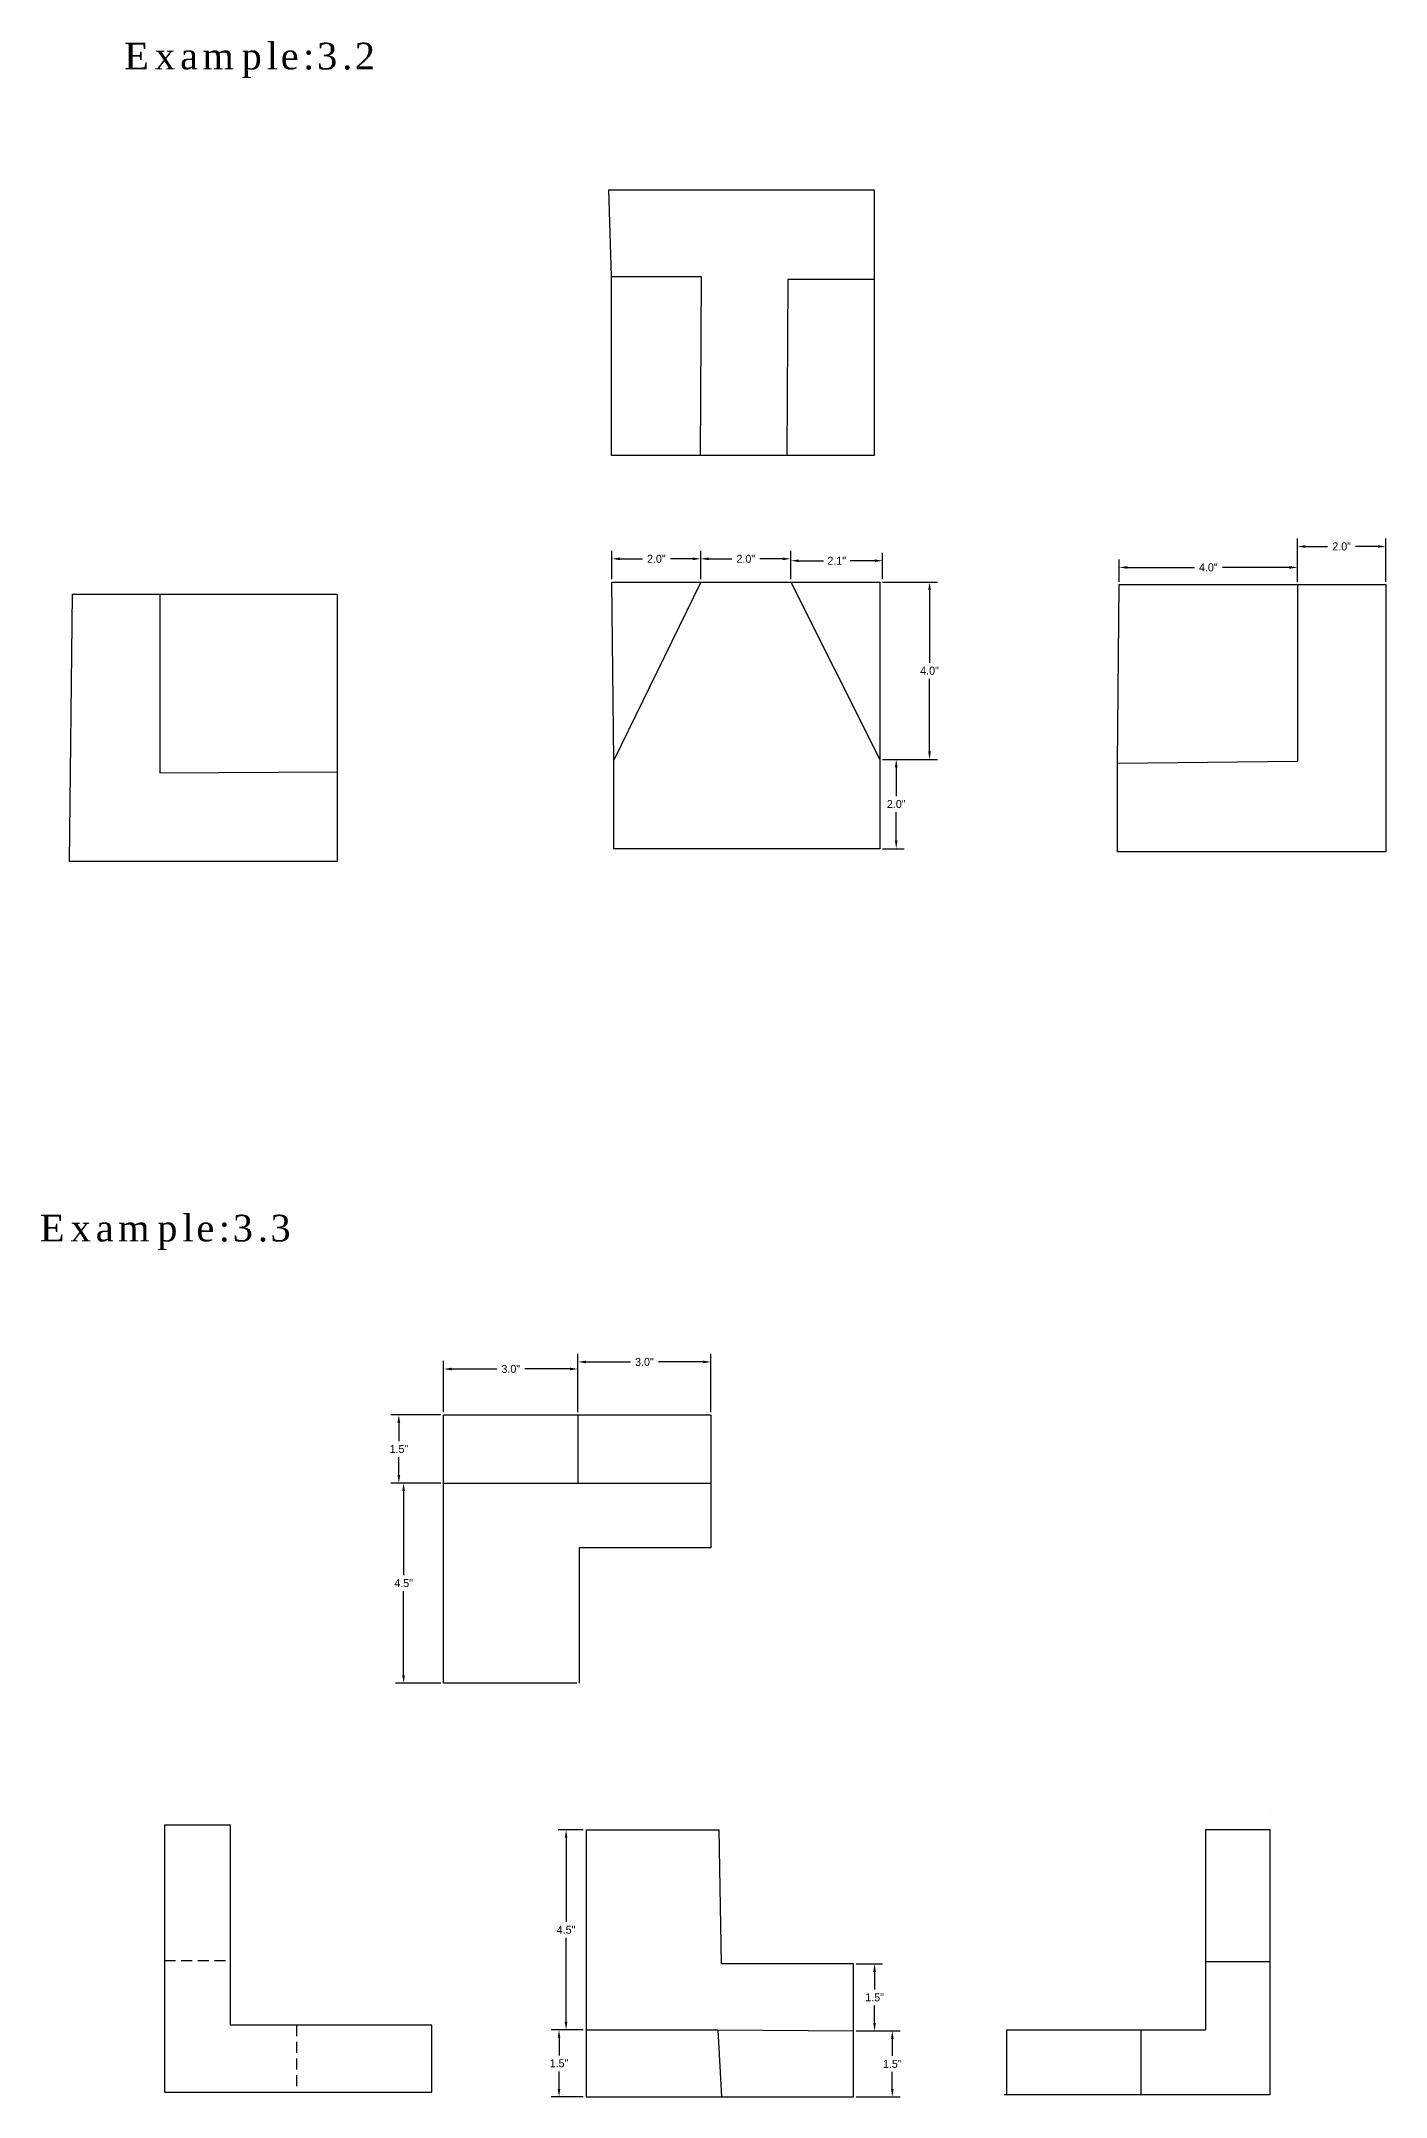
# Model space of a CAD drawing. Header units: inches. Extents: x 32 to 73, y -73 to 35.
# Drawn here: x 37.36 to 67.63, y -11.29 to 34.96 of the extents above; entities that cross this region are included whole.
import ezdxf

# ---------------------------------------------------------------- set-up
doc = ezdxf.new("R2010")
doc.units = ezdxf.units.IN
doc.header["$MEASUREMENT"] = 0
doc.linetypes.add('DASHED2', pattern=[0.375, 0.25, -0.125])
doc.dimstyles.get("Standard").update_dxf_attribs({"dimtxt": 0.18, "dimasz": 0.18, "dimexe": 0.18, "dimexo": 0.0625, "dimgap": 0.09, "dimtad": 0, "dimtih": 1, "dimtoh": 1, "dimdec": 1, "dimzin": 0, "dimdsep": 46, "dimlunit": 3, "dimtxsty": 'Standard', "dimcen": 0.09, "dimadec": 0, "dimazin": 0, "dimtfac": 1, "dimtdec": 1, "dimtofl": 0, "dimtmove": 0, "dimatfit": 3, "dimfxl": 1, "dimtolj": 1, "dimtzin": 0, "dimarcsym": 0})

# ---------------------------------------------------------------- blocks, each defined once
blk = doc.blocks.new('*D12')
at = {"color": 0, "lineweight": -2}
for p, q in [((56.305, 18.802), (56.79, 18.802)), ((56.61, 18.622), (56.61, 17.978)), ((56.61, 16.974), (56.61, 17.618)), ((56.305, 16.794), (56.79, 16.794))]:
    blk.add_line(p, q, dxfattribs=at)
at = {"color": 0}
for points in [[(56.58, 18.622), (56.64, 18.622), (56.61, 18.802)], [(56.58, 16.974), (56.64, 16.974), (56.61, 16.794)]]:
    blk.add_solid(points, dxfattribs=at)
at = {"layer": 'Defpoints', "color": 0}
for p in [(56.243, 18.802), (56.243, 16.794), (56.61, 16.794)]:
    blk.add_point(p, dxfattribs=at)
at = {"color": 0, "insert": (56.61, 17.798), "char_height": 0.18, "attachment_point": 5}
blk.add_mtext('\\A1;2.0"', dxfattribs=at)
blk = doc.blocks.new('*D13')
at = {"color": 0, "lineweight": -2}
for p, q in [((56.305, 22.793), (57.54, 22.793)), ((57.36, 22.613), (57.36, 20.977)), ((57.36, 18.982), (57.36, 20.617)), ((56.368, 18.802), (57.54, 18.802))]:
    blk.add_line(p, q, dxfattribs=at)
at = {"color": 0}
for points in [[(57.33, 22.613), (57.39, 22.613), (57.36, 22.793)], [(57.33, 18.982), (57.39, 18.982), (57.36, 18.802)]]:
    blk.add_solid(points, dxfattribs=at)
at = {"layer": 'Defpoints', "color": 0}
for p in [(56.243, 22.793), (56.305, 18.802), (57.36, 18.802)]:
    blk.add_point(p, dxfattribs=at)
at = {"color": 0, "insert": (57.36, 20.797), "char_height": 0.18, "attachment_point": 5}
blk.add_mtext('\\A1;4.0"', dxfattribs=at)
blk = doc.blocks.new('*D14')
at = {"color": 0, "lineweight": -2}
for p, q in [((50.211, 22.855), (50.211, 23.495)), ((50.391, 23.315), (50.896, 23.315)), ((52.031, 23.315), (51.526, 23.315)), ((52.211, 22.855), (52.211, 23.495))]:
    blk.add_line(p, q, dxfattribs=at)
at = {"color": 0}
for points in [[(50.391, 23.345), (50.391, 23.285), (50.211, 23.315)], [(52.031, 23.345), (52.031, 23.285), (52.211, 23.315)]]:
    blk.add_solid(points, dxfattribs=at)
at = {"layer": 'Defpoints', "color": 0}
for p in [(52.211, 23.315), (50.211, 22.793), (52.211, 22.793)]:
    blk.add_point(p, dxfattribs=at)
at = {"color": 0, "insert": (51.211, 23.315), "char_height": 0.18, "attachment_point": 5}
blk.add_mtext('\\A1;2.0"', dxfattribs=at)
blk = doc.blocks.new('*D15')
at = {"color": 0, "lineweight": -2}
for p, q in [((52.211, 22.918), (52.211, 23.495)), ((52.391, 23.315), (52.909, 23.315)), ((54.057, 23.315), (53.539, 23.315)), ((54.237, 22.855), (54.237, 23.495))]:
    blk.add_line(p, q, dxfattribs=at)
at = {"color": 0}
for points in [[(52.391, 23.345), (52.391, 23.285), (52.211, 23.315)], [(54.057, 23.345), (54.057, 23.285), (54.237, 23.315)]]:
    blk.add_solid(points, dxfattribs=at)
at = {"layer": 'Defpoints', "color": 0}
for p in [(54.237, 23.315), (52.211, 22.855), (54.237, 22.793)]:
    blk.add_point(p, dxfattribs=at)
at = {"color": 0, "insert": (53.224, 23.315), "char_height": 0.18, "attachment_point": 5}
blk.add_mtext('\\A1;2.0"', dxfattribs=at)
blk = doc.blocks.new('*D16')
at = {"color": 0, "lineweight": -2}
for p, q in [((54.237, 22.918), (54.237, 23.452)), ((54.417, 23.272), (54.971, 23.272)), ((56.125, 23.272), (55.571, 23.272)), ((56.305, 22.855), (56.305, 23.452))]:
    blk.add_line(p, q, dxfattribs=at)
at = {"color": 0}
for points in [[(54.417, 23.302), (54.417, 23.242), (54.237, 23.272)], [(56.125, 23.302), (56.125, 23.242), (56.305, 23.272)]]:
    blk.add_solid(points, dxfattribs=at)
at = {"layer": 'Defpoints', "color": 0}
for p in [(56.305, 23.272), (54.237, 22.855), (56.305, 22.793)]:
    blk.add_point(p, dxfattribs=at)
at = {"color": 0, "insert": (55.271, 23.272), "char_height": 0.18, "attachment_point": 5}
blk.add_mtext('\\A1;2.1"', dxfattribs=at)
blk = doc.blocks.new('*D17')
at = {"color": 0, "lineweight": -2}
for p, q in [((61.632, 22.799), (61.632, 23.302)), ((65.64, 22.799), (65.64, 23.302)), ((61.812, 23.122), (63.321, 23.122)), ((65.46, 23.122), (63.951, 23.122))]:
    blk.add_line(p, q, dxfattribs=at)
at = {"color": 0}
for points in [[(61.812, 23.152), (61.812, 23.092), (61.632, 23.122)], [(65.46, 23.152), (65.46, 23.092), (65.64, 23.122)]]:
    blk.add_solid(points, dxfattribs=at)
at = {"layer": 'Defpoints', "color": 0}
for p in [(61.632, 22.737), (65.64, 23.122), (65.64, 22.737)]:
    blk.add_point(p, dxfattribs=at)
at = {"color": 0, "insert": (63.636, 23.122), "char_height": 0.18, "attachment_point": 5}
blk.add_mtext('\\A1;4.0"', dxfattribs=at)
blk = doc.blocks.new('*D18')
at = {"color": 0, "lineweight": -2}
for p, q in [((65.64, 22.799), (65.64, 23.773)), ((65.82, 23.593), (66.321, 23.593)), ((67.453, 23.593), (66.951, 23.593)), ((67.633, 22.799), (67.633, 23.773))]:
    blk.add_line(p, q, dxfattribs=at)
at = {"color": 0}
for points in [[(65.82, 23.623), (65.82, 23.563), (65.64, 23.593)], [(67.453, 23.623), (67.453, 23.563), (67.633, 23.593)]]:
    blk.add_solid(points, dxfattribs=at)
at = {"layer": 'Defpoints', "color": 0}
for p in [(67.633, 23.593), (65.64, 22.737), (67.633, 22.737)]:
    blk.add_point(p, dxfattribs=at)
at = {"color": 0, "insert": (66.636, 23.593), "char_height": 0.18, "attachment_point": 5}
blk.add_mtext('\\A1;2.0"', dxfattribs=at)
blk = doc.blocks.new('*D19')
at = {"color": 0, "lineweight": -2}
for p, q in [((49.567, -5.278), (48.999, -5.278)), ((49.179, -5.458), (49.179, -7.349)), ((49.179, -9.6), (49.179, -7.709)), ((49.567, -9.78), (48.999, -9.78))]:
    blk.add_line(p, q, dxfattribs=at)
at = {"color": 0}
for points in [[(49.149, -5.458), (49.209, -5.458), (49.179, -5.278)], [(49.149, -9.6), (49.209, -9.6), (49.179, -9.78)]]:
    blk.add_solid(points, dxfattribs=at)
at = {"layer": 'Defpoints', "color": 0}
for p in [(49.63, -5.278), (49.179, -9.78), (49.63, -9.78)]:
    blk.add_point(p, dxfattribs=at)
at = {"color": 0, "insert": (49.179, -7.529), "char_height": 0.18, "attachment_point": 5}
blk.add_mtext('\\A1;4.5"', dxfattribs=at)
blk = doc.blocks.new('*D20')
at = {"color": 0, "lineweight": -2}
for p, q in [((49.567, -9.78), (48.84, -9.78)), ((49.02, -9.96), (49.02, -10.354)), ((49.02, -11.109), (49.02, -10.714)), ((49.567, -11.289), (48.84, -11.289))]:
    blk.add_line(p, q, dxfattribs=at)
at = {"color": 0}
for points in [[(48.99, -9.96), (49.05, -9.96), (49.02, -9.78)], [(48.99, -11.109), (49.05, -11.109), (49.02, -11.289)]]:
    blk.add_solid(points, dxfattribs=at)
at = {"layer": 'Defpoints', "color": 0}
for p in [(49.63, -9.78), (49.02, -11.289), (49.63, -11.289)]:
    blk.add_point(p, dxfattribs=at)
at = {"color": 0, "insert": (49.02, -10.534), "char_height": 0.18, "attachment_point": 5}
blk.add_mtext('\\A1;1.5"', dxfattribs=at)
blk = doc.blocks.new('*D21')
at = {"color": 0, "lineweight": -2}
for p, q in [((55.709, -8.297), (56.303, -8.297)), ((56.123, -8.477), (56.123, -8.871)), ((56.123, -9.626), (56.123, -9.231)), ((55.709, -9.806), (56.303, -9.806))]:
    blk.add_line(p, q, dxfattribs=at)
at = {"color": 0}
for points in [[(56.093, -8.477), (56.153, -8.477), (56.123, -8.297)], [(56.093, -9.626), (56.153, -9.626), (56.123, -9.806)]]:
    blk.add_solid(points, dxfattribs=at)
at = {"layer": 'Defpoints', "color": 0}
for p in [(55.647, -8.297), (55.647, -9.806), (56.123, -9.806)]:
    blk.add_point(p, dxfattribs=at)
at = {"color": 0, "insert": (56.123, -9.051), "char_height": 0.18, "attachment_point": 5}
blk.add_mtext('\\A1;1.5"', dxfattribs=at)
blk = doc.blocks.new('*D22')
at = {"color": 0, "lineweight": -2}
for p, q in [((55.709, -9.806), (56.702, -9.806)), ((56.522, -9.986), (56.522, -10.367)), ((56.522, -11.109), (56.522, -10.727)), ((55.709, -11.289), (56.702, -11.289))]:
    blk.add_line(p, q, dxfattribs=at)
at = {"color": 0}
for points in [[(56.492, -9.986), (56.552, -9.986), (56.522, -9.806)], [(56.492, -11.109), (56.552, -11.109), (56.522, -11.289)]]:
    blk.add_solid(points, dxfattribs=at)
at = {"layer": 'Defpoints', "color": 0}
for p in [(55.647, -9.806), (55.647, -11.289), (56.522, -11.289)]:
    blk.add_point(p, dxfattribs=at)
at = {"color": 0, "insert": (56.522, -10.547), "char_height": 0.18, "attachment_point": 5}
blk.add_mtext('\\A1;1.5"', dxfattribs=at)
blk = doc.blocks.new('*D23')
at = {"color": 0, "lineweight": -2}
for p, q in [((46.423, 4.118), (46.423, 5.268)), ((49.445, 4.118), (49.445, 5.268)), ((46.603, 5.088), (47.619, 5.088)), ((49.265, 5.088), (48.249, 5.088))]:
    blk.add_line(p, q, dxfattribs=at)
at = {"color": 0}
for points in [[(46.603, 5.118), (46.603, 5.058), (46.423, 5.088)], [(49.265, 5.118), (49.265, 5.058), (49.445, 5.088)]]:
    blk.add_solid(points, dxfattribs=at)
at = {"layer": 'Defpoints', "color": 0}
for p in [(49.445, 5.088), (46.423, 4.055), (49.445, 4.055)]:
    blk.add_point(p, dxfattribs=at)
at = {"color": 0, "insert": (47.934, 5.088), "char_height": 0.18, "attachment_point": 5}
blk.add_mtext('\\A1;3.0"', dxfattribs=at)
blk = doc.blocks.new('*D24')
at = {"color": 0, "lineweight": -2}
for p, q in [((49.445, 4.18), (49.445, 5.426)), ((49.625, 5.246), (50.627, 5.246)), ((52.26, 5.246), (51.257, 5.246)), ((52.44, 4.118), (52.44, 5.426))]:
    blk.add_line(p, q, dxfattribs=at)
at = {"color": 0}
for points in [[(49.625, 5.276), (49.625, 5.216), (49.445, 5.246)], [(52.26, 5.276), (52.26, 5.216), (52.44, 5.246)]]:
    blk.add_solid(points, dxfattribs=at)
at = {"layer": 'Defpoints', "color": 0}
for p in [(52.44, 5.246), (49.445, 4.118), (52.44, 4.055)]:
    blk.add_point(p, dxfattribs=at)
at = {"color": 0, "insert": (50.942, 5.246), "char_height": 0.18, "attachment_point": 5}
blk.add_mtext('\\A1;3.0"', dxfattribs=at)
blk = doc.blocks.new('*D25')
at = {"color": 0, "lineweight": -2}
for p, q in [((46.36, 4.055), (45.235, 4.055)), ((45.415, 3.875), (45.415, 3.467)), ((45.415, 2.699), (45.415, 3.107)), ((46.36, 2.519), (45.235, 2.519))]:
    blk.add_line(p, q, dxfattribs=at)
at = {"color": 0}
for points in [[(45.385, 3.875), (45.445, 3.875), (45.415, 4.055)], [(45.385, 2.699), (45.445, 2.699), (45.415, 2.519)]]:
    blk.add_solid(points, dxfattribs=at)
at = {"layer": 'Defpoints', "color": 0}
for p in [(46.423, 4.055), (45.415, 2.519), (46.423, 2.519)]:
    blk.add_point(p, dxfattribs=at)
at = {"color": 0, "insert": (45.415, 3.287), "char_height": 0.18, "attachment_point": 5}
blk.add_mtext('\\A1;1.5"', dxfattribs=at)
blk = doc.blocks.new('*D26')
at = {"color": 0, "lineweight": -2}
for p, q in [((46.36, 2.519), (45.341, 2.519)), ((45.521, 2.339), (45.521, 0.449)), ((45.521, -1.802), (45.521, 0.089)), ((46.36, -1.982), (45.341, -1.982))]:
    blk.add_line(p, q, dxfattribs=at)
at = {"color": 0}
for points in [[(45.491, 2.339), (45.551, 2.339), (45.521, 2.519)], [(45.491, -1.802), (45.551, -1.802), (45.521, -1.982)]]:
    blk.add_solid(points, dxfattribs=at)
at = {"layer": 'Defpoints', "color": 0}
for p in [(46.423, 2.519), (45.521, -1.982), (46.423, -1.982)]:
    blk.add_point(p, dxfattribs=at)
at = {"color": 0, "insert": (45.521, 0.269), "char_height": 0.18, "attachment_point": 5}
blk.add_mtext('\\A1;4.5"', dxfattribs=at)

msp = doc.modelspace()

# ---------------------------------------------------------------- linework, layer by layer
for p, q in [((50.138, 31.615), (56.117, 31.615)), ((50.202, 29.667), (50.138, 31.615)), ((56.117, 31.615), (56.117, 29.603)), ((50.202, 25.642), (50.202, 29.667)), ((50.202, 29.667), (52.217, 29.667)), ((52.217, 29.667), (52.195, 25.642)), ((54.167, 29.603), (54.146, 25.642)), ((56.117, 29.603), (54.167, 29.603)), ((56.117, 29.603), (56.117, 25.642)), ((52.195, 25.642), (50.202, 25.642)), ((54.146, 25.642), (52.195, 25.642)), ((56.117, 25.642), (54.146, 25.642)), ((50.211, 22.793), (52.211, 22.793)), ((50.257, 18.782), (50.211, 22.793)), ((52.211, 22.793), (50.257, 18.782)), ((52.211, 22.793), (52.211, 22.793)), ((52.211, 22.793), (52.211, 22.793)), ((52.211, 22.793), (54.237, 22.793)), ((54.237, 22.793), (56.243, 22.793)), ((54.237, 22.793), (56.243, 18.802)), ((56.243, 22.793), (56.243, 18.802)), ((61.589, 18.712), (61.632, 22.737)), ((61.632, 22.737), (65.64, 22.737)), ((65.64, 22.737), (67.633, 22.737)), ((65.64, 22.737), (65.64, 18.755)), ((67.633, 22.737), (67.633, 16.721)), ((38.001, 16.508), (38.066, 22.523)), ((38.066, 22.523), (40.037, 22.523)), ((40.037, 22.523), (44.024, 22.523)), ((40.037, 22.523), (40.037, 18.499)), ((44.024, 22.523), (44.024, 18.52)), ((40.037, 18.499), (44.024, 18.52)), ((44.024, 18.52), (44.024, 16.508)), ((50.257, 16.794), (50.257, 18.782)), ((56.243, 18.802), (56.243, 16.794)), ((65.64, 18.755), (61.589, 18.712)), ((61.589, 16.721), (61.589, 18.712)), ((56.243, 16.794), (50.257, 16.794)), ((67.633, 16.721), (61.589, 16.721)), ((44.024, 16.508), (38.001, 16.508)), ((46.423, 4.055), (49.445, 4.055)), ((46.423, 2.519), (46.423, 4.055)), ((49.445, 4.055), (52.44, 4.055)), ((49.445, 4.055), (49.445, 2.519)), ((52.44, 4.055), (52.44, 2.519)), ((46.423, -1.982), (46.423, 2.519)), ((46.423, 2.519), (49.445, 2.519)), ((49.445, 2.519), (52.44, 2.519)), ((52.44, 2.519), (52.44, 1.063)), ((52.44, 1.063), (49.471, 1.063)), ((49.471, 1.063), (49.471, -1.982)), ((49.418, -1.982), (46.423, -1.982)), ((65.031, -4.934), (65.031, -4.934)), ((65.031, -4.934), (65.031, -4.934)), ((40.14, -5.173), (40.14, -8.217)), ((41.624, -5.173), (40.14, -5.173)), ((41.624, -8.165), (41.624, -5.173)), ((49.63, -5.278), (52.625, -5.278)), ((49.63, -5.278), (49.63, -9.78)), ((52.678, -8.297), (52.625, -5.278)), ((65.031, -5.278), (63.573, -5.278)), ((63.573, -5.278), (63.573, -8.244)), ((65.031, -8.244), (65.031, -5.278)), ((40.14, -8.217), (40.14, -11.183)), ((41.624, -9.674), (41.624, -8.165)), ((55.647, -8.297), (52.678, -8.297)), ((55.647, -9.806), (55.647, -8.297)), ((63.573, -8.244), (63.573, -9.78)), ((63.573, -8.244), (65.031, -8.244)), ((65.031, -11.236), (65.031, -8.244)), ((43.109, -9.674), (41.624, -9.674)), ((46.157, -9.674), (43.109, -9.674)), ((46.157, -11.183), (46.157, -9.674)), ((49.63, -9.78), (49.63, -11.289)), ((49.63, -9.78), (52.598, -9.78)), ((52.598, -9.78), (55.647, -9.806)), ((52.598, -9.78), (52.678, -11.289)), ((55.647, -11.289), (55.647, -9.806)), ((59.093, -9.78), (59.093, -11.236)), ((59.093, -9.78), (62.115, -9.78)), ((62.115, -9.78), (63.573, -9.78)), ((62.115, -9.78), (62.115, -11.236)), ((40.14, -11.183), (43.109, -11.183)), ((43.109, -11.183), (46.157, -11.183)), ((49.63, -11.289), (52.678, -11.289)), ((52.678, -11.289), (55.647, -11.289)), ((59.04, -11.236), (62.062, -11.236)), ((62.062, -11.236), (65.031, -11.236))]:
    msp.add_line(p, q)
at = {"linetype": 'DASHED2'}
for p, q in [((40.14, -8.217), (41.624, -8.217)), ((43.109, -9.674), (43.109, -11.183))]:
    msp.add_line(p, q, dxfattribs=at)

# ---------------------------------------------------------------- texts
at = {"linetype": 'ByBlock', "char_height": 0.6, "width": 5.51815, "attachment_point": 1}
for s, insert in [('{\\fTimes New Roman|b0|i0|c0|p18;\\T1.25;Example:3.2}', (39.233, 34.927)), ('{\\fTimes New Roman|b0|i0|c0|p18;\\T1.25;Example:3.3}', (37.335, 8.558))]:
    msp.add_mtext(s, dxfattribs=dict(at, insert=insert))

# ---------------------------------------------------------------- dimensions: what is measured, and where the dimension line sits
for base, p1, p2, picture, middle in [((67.633, 23.593), (65.64, 22.737), (67.633, 22.737), '*D18', (66.636, 23.593)), ((52.211, 23.315), (50.211, 22.793), (52.211, 22.793), '*D14', (51.211, 23.315)), ((54.237, 23.315), (52.211, 22.855), (54.237, 22.793), '*D15', (53.224, 23.315)), ((56.305, 23.272), (54.237, 22.855), (56.305, 22.793), '*D16', (55.271, 23.272)), ((65.64, 23.122), (61.632, 22.737), (65.64, 22.737), '*D17', (63.636, 23.122)), ((49.445, 5.088), (46.423, 4.055), (49.445, 4.055), '*D23', (47.934, 5.088)), ((52.44, 5.246), (49.445, 4.118), (52.44, 4.055), '*D24', (50.942, 5.246))]:
    dim = msp.add_linear_dim(base=base, p1=p1, p2=p2, dimstyle='Standard')
    dim.commit()
    dim.dimension.update_dxf_attribs({"geometry": picture, "text_midpoint": middle})
for base, p1, p2, picture, middle in [((57.36, 18.802), (56.243, 22.793), (56.305, 18.802), '*D13', (57.36, 20.797)), ((56.61, 16.794), (56.243, 18.802), (56.243, 16.794), '*D12', (56.61, 17.798)), ((45.415, 2.519), (46.423, 4.055), (46.423, 2.519), '*D25', (45.415, 3.287)), ((45.521, -1.982), (46.423, 2.519), (46.423, -1.982), '*D26', (45.521, 0.269)), ((49.179, -9.78), (49.63, -5.278), (49.63, -9.78), '*D19', (49.179, -7.529)), ((56.123, -9.806), (55.647, -8.297), (55.647, -9.806), '*D21', (56.123, -9.051)), ((49.02, -11.289), (49.63, -9.78), (49.63, -11.289), '*D20', (49.02, -10.534)), ((56.522, -11.289), (55.647, -9.806), (55.647, -11.289), '*D22', (56.522, -10.547))]:
    dim = msp.add_linear_dim(base=base, p1=p1, p2=p2, angle=90, dimstyle='Standard')
    dim.commit()
    dim.dimension.update_dxf_attribs({"geometry": picture, "text_midpoint": middle})

doc.saveas('drawing.dxf')
